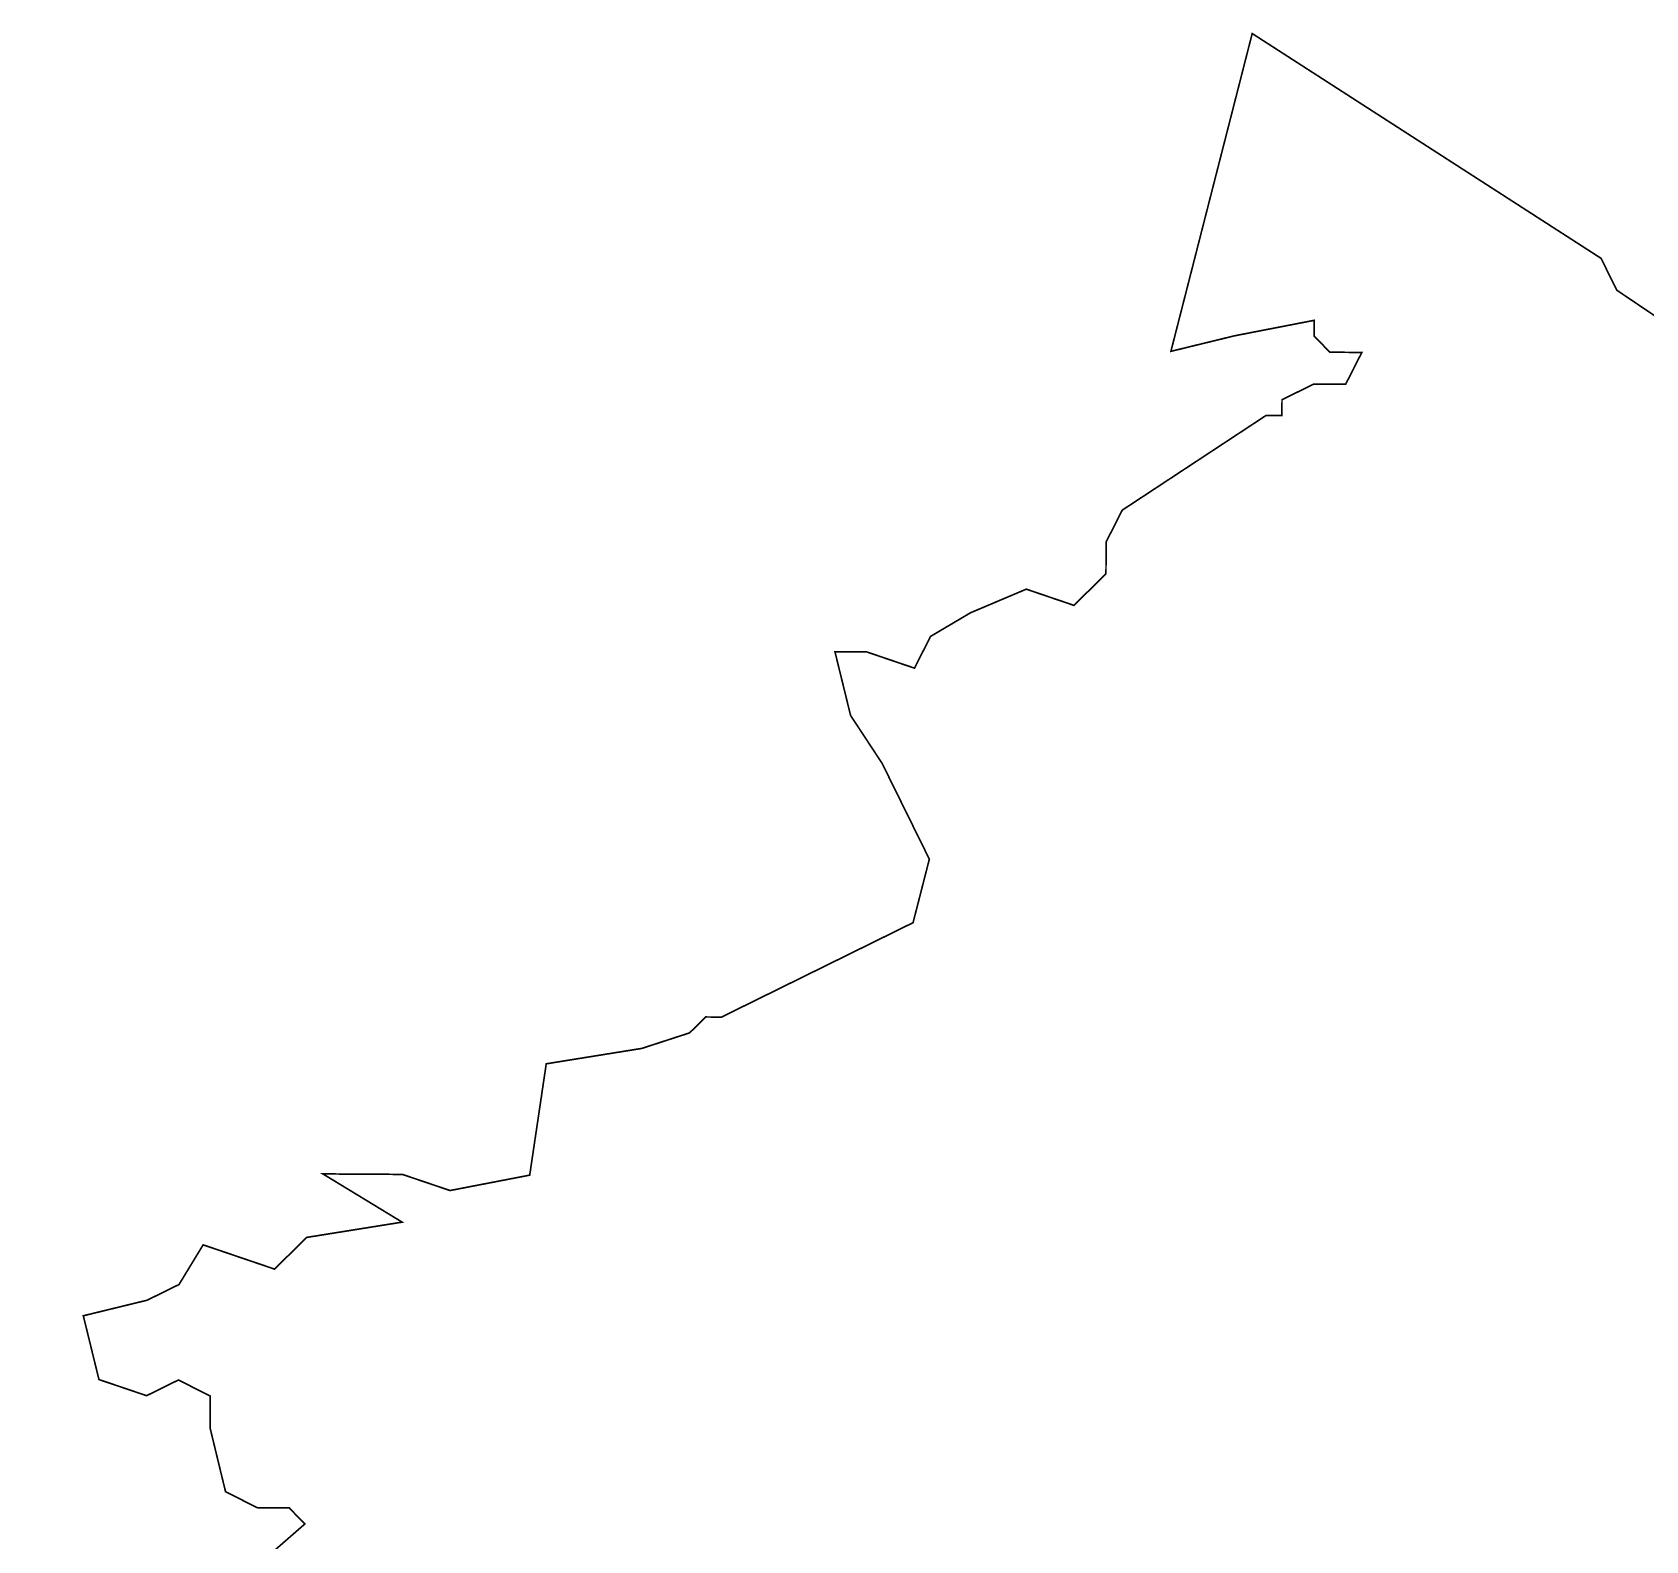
# Model space of a CAD drawing. Header units: metres. Extents: x 315445 to 321462, y 1891003 to 1895606.
# Drawn here: x 316493 to 318453, y 1893773 to 1895606 of the extents above; entities that cross this region are included whole.
import ezdxf

# ---------------------------------------------------------------- set-up
doc = ezdxf.new("R2010")
doc.units = ezdxf.units.M

msp = doc.modelspace()

# ---------------------------------------------------------------- linework, layer by layer
at = {"color": 6, "const_width": 2, "flags": 128}
for points in [[(316766.3, 1893813.3), (316727.7, 1893832.9), (316708.9, 1893910.4), (316709.1, 1893949), (316670.5, 1893968.6), (316631.8, 1893949.5), (316573.9, 1893969.1), (316554.9, 1894046.6), (316632.4, 1894065.5), (316671.2, 1894084.6), (316700.5, 1894132.8), (316787.3, 1894103.3), (316826.2, 1894141.8), (316942.3, 1894160.4), (316846, 1894219), (316942.6, 1894218.4), (317000.5, 1894198.8), (317097.3, 1894217.5), (317117.4, 1894352.8), (317233.5, 1894371.5), (317291.6, 1894390.4), (317311.1, 1894409.7), (317330.4, 1894409.6), (317563.1, 1894524.3), (317582.9, 1894601.5), (317525.5, 1894717.9), (317487.2, 1894776.1), (317468.2, 1894853.5), (317506.9, 1894853.3), (317564.8, 1894833.6), (317584.4, 1894872.2), (317632.9, 1894900.9), (317700.7, 1894929.6), (317758.6, 1894909.9), (317797.5, 1894948.3), (317797.7, 1894987), (317817.3, 1895025.6), (317991.9, 1895140.6), (318011.3, 1895140.5), (318011.4, 1895159.8), (318050.1, 1895178.9), (318088.8, 1895178.7), (318108.4, 1895217.3), (318069.7, 1895217.5), (318050.5, 1895237), (318050.6, 1895256.3), (317953.8, 1895237.5), (317876.4, 1895218.6), (317975.2, 1895604.8), (318399.1, 1895331.6), (318418.2, 1895292.9), (318476, 1895253.9)], [(316493.9, 1893505.7), (316824.2, 1893793.7), (316805, 1893813.1), (316766.3, 1893813.3)]]:
    msp.add_lwpolyline(points, dxfattribs=at)

doc.saveas('drawing.dxf')
